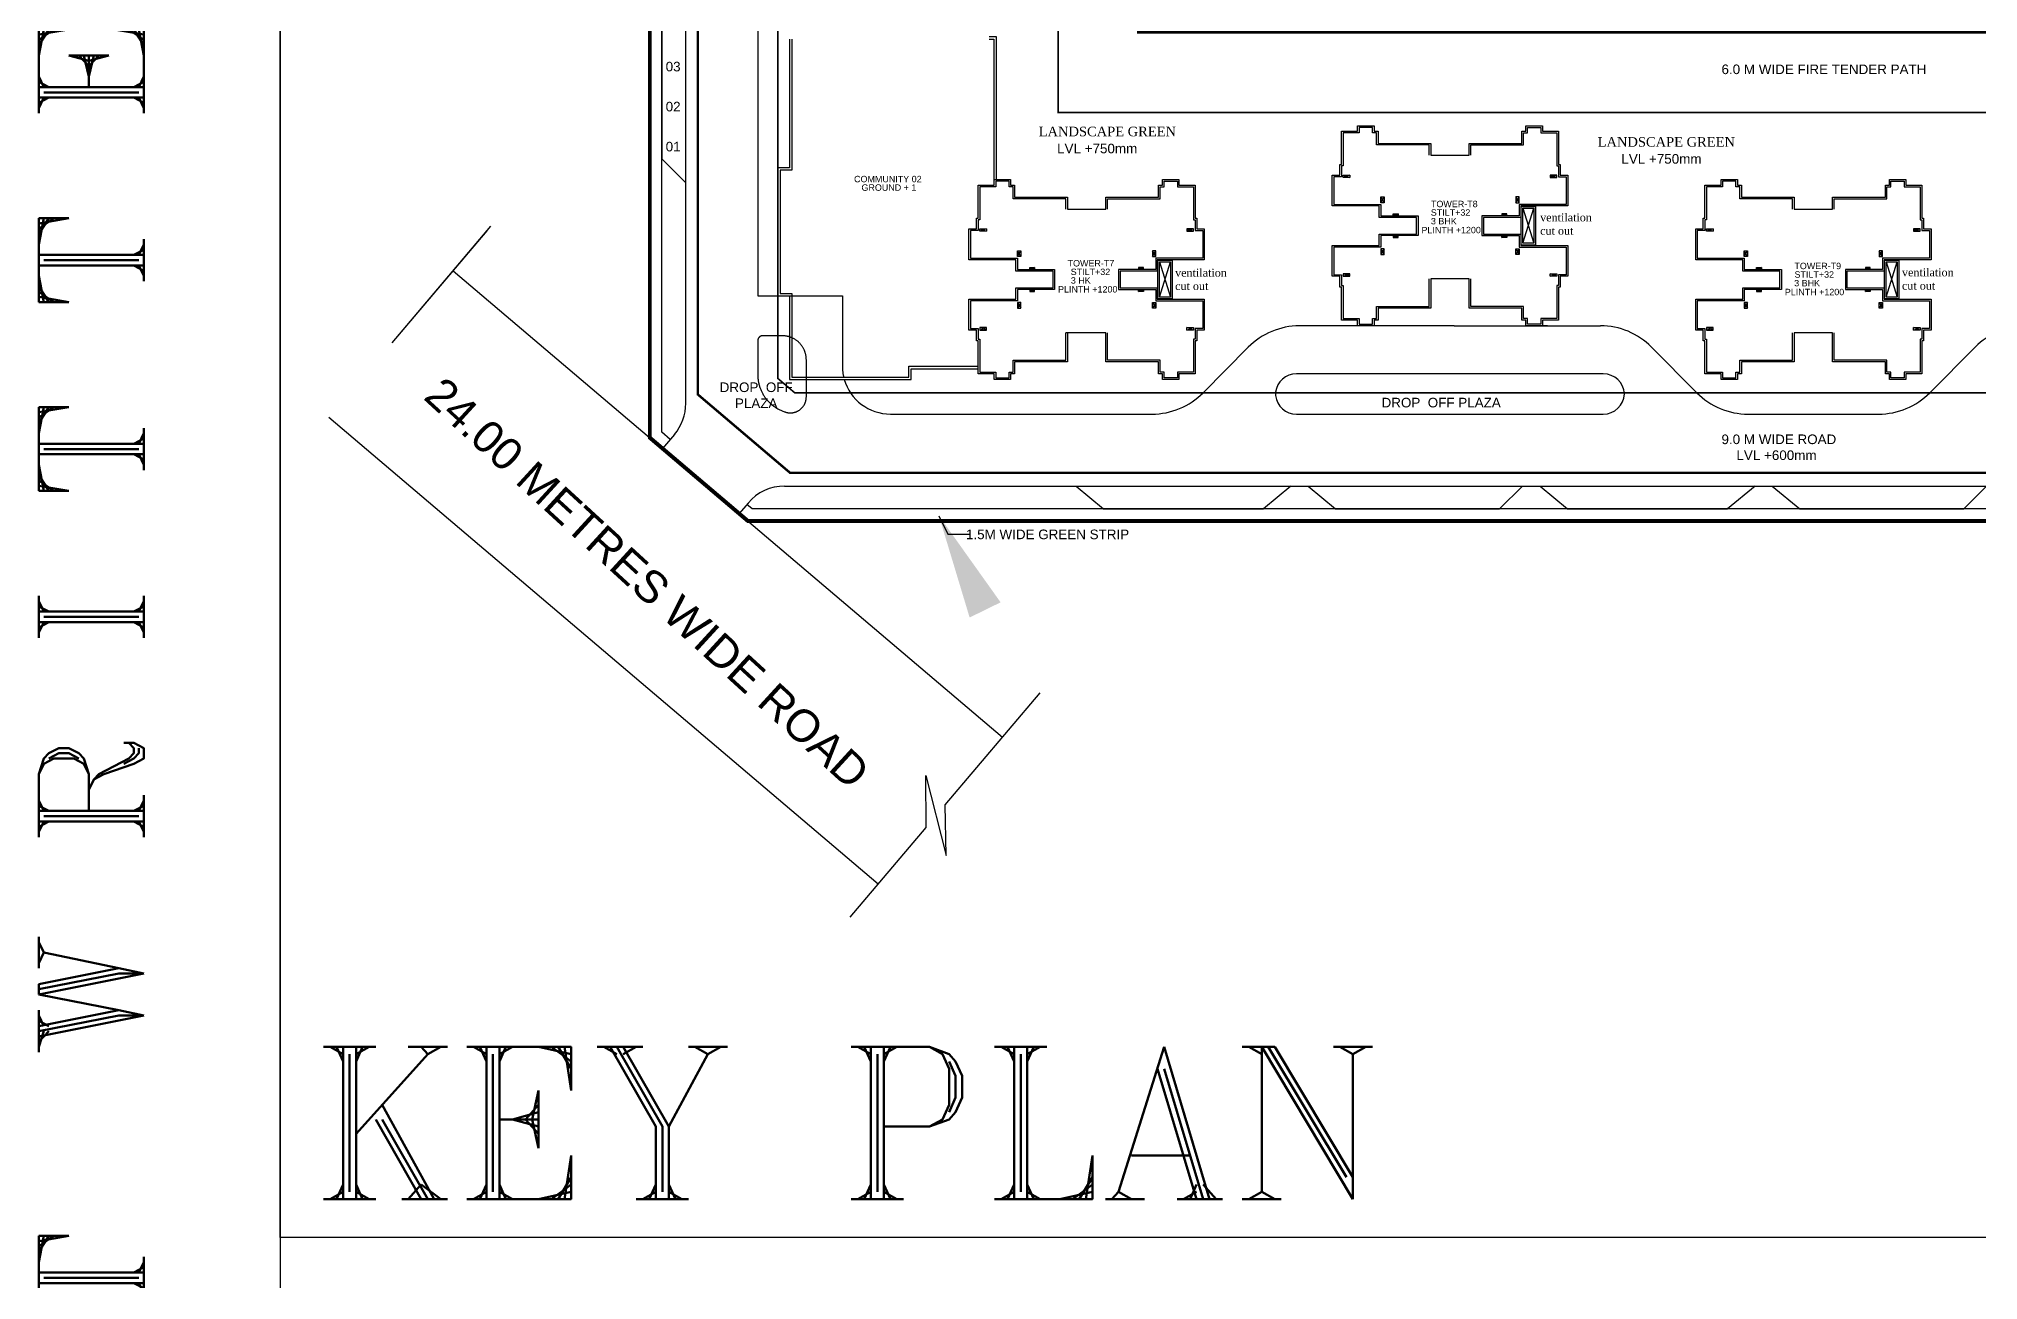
# Model space of a CAD drawing. Header units: millimetres. Extents: x 2061841 to 105821645, y -77612 to 48520811.
# Drawn here: x 105585211 to 105590757, y 48453872 to 48457421 of the extents above; entities that cross this region are included whole.
import ezdxf
from ezdxf.enums import TextEntityAlignment as Align

# ---------------------------------------------------------------- set-up
doc = ezdxf.new("R2010")
doc.units = ezdxf.units.MM
doc.header["$LTSCALE"] = 10
doc.header["$MEASUREMENT"] = 0
for name, pattern in [('CENTER', [2, 1.25, -0.25, 0.25, -0.25]), ('DASHDOT', [1, 0.5, -0.25, 0, -0.25]), ('DASHED', [0.75, 0.5, -0.25]), ('HIDDEN', [0.375, 0.25, -0.125])]:
    doc.linetypes.add(name, pattern=pattern)
for name, color, linetype in [('AC-GRND', 1, 'Continuous'), ('AC-ROAD', 4, 'Continuous'), ('BORDER', 5, 'Continuous'), ('S-OPENING', 6, 'Continuous'), ('SHEET-TEXT', 7, 'Continuous')]:
    doc.layers.add(name, color=color, linetype=linetype)
doc.layers.add('TEXT', color=2, linetype='Continuous', lineweight=25)
doc.layers.add('TEXT 3', color=1, linetype='Continuous', lineweight=18)
doc.styles.add('ARIAL', font='arial.ttf')
doc.styles.add('Century', font='swiss.ttf')
doc.styles.add('DIM', font='arial.ttf')
doc.styles.add('RT', font='romant.shx', dxfattribs={"height": 250})
doc.styles.add('Times', font='times.ttf')
doc.dimstyles.new('Dim-0300', dxfattribs={"dimscale": 300, "dimtxt": 1.5, "dimasz": 1, "dimexe": 0.75, "dimexo": 0.5, "dimgap": 0.75, "dimtad": 1, "dimdec": 0, "dimzin": 1, "dimdsep": 46, "dimtxsty": 'DIM', "dimblk": 'ARCHTICK', "dimcen": 2, "dimdle": 0.75, "dimclrd": 54, "dimclre": 54, "dimclrt": 256, "dimazin": 2, "dimtfac": 1, "dimtdec": 0, "dimtix": 1, "dimtmove": 0, "dimatfit": 3, "dimfxl": 1, "dimlwd": -1, "dimlwe": -1, "dimarcsym": 0})

# ---------------------------------------------------------------- blocks, each defined once
blk = doc.blocks.new('_ArchTick')
at = {"color": 0, "linetype": 'ByBlock', "const_width": 0.15}
blk.add_lwpolyline([(-0.5, -0.5), (0.5, 0.5)], dxfattribs=at)
blk = doc.blocks.new('A$C82ecaa04')
at = {"layer": 'AC-GRND', "color": 2, "linetype": 'HIDDEN', "ltscale": 5}
blk.add_lwpolyline([(225330, -295735), (47713, -295734), (36173, -285933), (36173, -51647)], dxfattribs=at)
blk = doc.blocks.new('TOWER-A TYPICAL FLOOR FRAMING PLAN N')
at = {"layer": 'AC-ROAD'}
for p, q in [((102824357.2, 48555435.5, 101.1), (102824357.2, 48555067.1, 101.1)), ((102824364.1, 48555435.5, 101.1), (102824364.1, 48555060.2, 101.1)), ((102824323.7, 48555067.1, 101.1), (102824323.7, 48554701.4, 101.1)), ((102824357.2, 48555067.1, 101.1), (102824323.7, 48555067.1, 101.1)), ((102824364.1, 48555060.2, 101.1), (102824330.6, 48555060.2, 101.1)), ((102824330.6, 48555060.2, 101.1), (102824330.6, 48554708.2, 101.1)), ((102824330.6, 48554708.2, 101.1), (102824364.1, 48554708.2, 101.1)), ((102824364.1, 48554708.2, 101.1), (102824364.1, 48554468.7, 101.1)), ((102824323.7, 48554701.4, 101.1), (102824357.2, 48554701.4, 101.1)), ((102824357.2, 48554701.4, 101.1), (102824357.2, 48554461.8, 101.1)), ((102824698.6, 48554468.7, 101.1), (102824698.6, 48554499.6, 101.1)), ((102824698.6, 48554499.6, 101.1), (102824895.7, 48554499.6, 101.1)), ((102824705.4, 48554461.8, 101.1), (102824705.4, 48554492.7, 101.1)), ((102824705.4, 48554492.7, 101.1), (102824895.7, 48554492.7, 101.1)), ((102824357.2, 48554461.8, 101.1), (102824705.4, 48554461.8, 101.1)), ((102824364.1, 48554468.7, 101.1), (102824698.6, 48554468.7, 101.1))]:
    blk.add_line(p, q, dxfattribs=at)
at = {"layer": 'AC-ROAD', "elevation": 101.1}
for points in [[(102824928.6, 48555442.4), (102824948.6, 48555442.4), (102824948.6, 48555034.8)], [(102824928.6, 48555435.5), (102824941.8, 48555435.5), (102824941.8, 48555034.8)]]:
    blk.add_lwpolyline(points, dxfattribs=at)
at = {"layer": 'BORDER', "color": 5}
blk.add_line((102822901.1, 48562374.5, 101.1), (102822901.1, 48502974.5, 101.1), dxfattribs=at)
at = {"layer": 'BORDER', "color": 5, "elevation": 101.1}
blk.add_lwpolyline([(102822900.6, 48561107.5), (102834400.6, 48561107.5), (102834400.6, 48552009), (102822900.6, 48552009)], close=True, dxfattribs=at)
at = {"layer": 'SHEET-TEXT', "color": 8}
for p, q in [((102824060.9, 48554393.6, 101.1), (102824060.9, 48559512.4, 101.1)), ((102823992.3, 48555562.1, 101.1), (102823992.3, 48555093, 101.1)), ((102824266.8, 48555557.9, 101.1), (102824266.8, 48554701.4, 101.1)), ((102824060.9, 48555024.3, 101.1), (102823992.3, 48555093, 101.1)), ((102824266.8, 48554701.4, 101.1), (102824357.2, 48554701.4, 101.1)), ((102826258.4, 48554615.5, 101.1), (102825815.7, 48554615.3, 101.1)), ((102826258.4, 48554615.5, 101.1), (102826676.6, 48554615.5, 101.1)), ((102825669.5, 48554554.4, 101.1), (102825540.2, 48554424, 101.1)), ((102826822.8, 48554554.6, 101.1), (102826952.5, 48554423.9, 101.1)), ((102827618.5, 48554423.9, 101.1), (102827748.2, 48554554.6, 101.1)), ((102824645.8, 48554363, 101.1), (102825393.9, 48554363, 101.1)), ((102827098.7, 48554363, 101.1), (102827217.2, 48554363, 101.1)), ((102827217.2, 48554363, 101.1), (102827472.3, 48554363, 101.1)), ((102824028.3, 48554304.7, 101.1), (102823994.2, 48554264.7, 101.1)), ((102823994.2, 48554264.7, 101.1), (102824213.4, 48554078.6, 101.1)), ((102824343.5, 48554157.1, 101.1), (102825177.5, 48554157.1, 101.1)), ((102825177.5, 48554157.1, 101.1), (102825255.7, 48554091.8, 101.1)), ((102825177.5, 48554157.1, 101.1), (102828446, 48554157.1, 101.1)), ((102825791.6, 48554157.1, 101.1), (102825713.4, 48554091.8, 101.1)), ((102825791.6, 48554157.1, 101.1), (102825841.1, 48554157.1, 101.1)), ((102825841.1, 48554157.1, 101.1), (102825919.3, 48554091.8, 101.1)), ((102826453.6, 48554157.1, 101.1), (102826388.4, 48554091.8, 101.1)), ((102826453.6, 48554157.1, 101.1), (102826504.6, 48554157.1, 101.1)), ((102826504.6, 48554157.1, 101.1), (102826582.9, 48554091.8, 101.1)), ((102827118.8, 48554157.1, 101.1), (102827040.5, 48554091.8, 101.1)), ((102827118.8, 48554157.1, 101.1), (102827168.2, 48554157.1, 101.1)), ((102827168.2, 48554157.1, 101.1), (102827246.5, 48554091.8, 101.1)), ((102827780.8, 48554157.1, 101.1), (102827715.6, 48554091.8, 101.1)), ((102824238.9, 48554108.6, 101.1), (102824213.4, 48554078.6, 101.1)), ((102825255.7, 48554091.8, 101.1), (102825713.4, 48554091.8, 101.1)), ((102825919.3, 48554091.8, 101.1), (102826388.4, 48554091.8, 101.1)), ((102826582.9, 48554091.8, 101.1), (102827040.5, 48554091.8, 101.1)), ((102827246.5, 48554091.8, 101.1), (102827715.6, 48554091.8, 101.1))]:
    blk.add_line(p, q, dxfattribs=at)
at = {"layer": 'SHEET-TEXT', "ltscale": 50}
for p, q in [((102825940.7, 48555046.2, 101.1), (102825959.8, 48555039.3, 101.1)), ((102825959.8, 48555046.2, 101.1), (102825940.7, 48555039.3, 101.1)), ((102826552.1, 48555046.2, 101.1), (102826533, 48555039.3, 101.1)), ((102826533, 48555046.2, 101.1), (102826552.1, 48555039.3, 101.1)), ((102826058, 48554967.2, 101.1), (102826048.8, 48554983.8, 101.1)), ((102826048.8, 48554967.2, 101.1), (102826058, 48554983.8, 101.1)), ((102826434.8, 48554967.2, 101.1), (102826444, 48554983.8, 101.1)), ((102826444, 48554967.2, 101.1), (102826434.8, 48554983.8, 101.1)), ((102826083.9, 48554935.7, 101.1), (102826097.7, 48554931.1, 101.1)), ((102826097.7, 48554935.7, 101.1), (102826083.9, 48554931.1, 101.1)), ((102826408.9, 48554935.7, 101.1), (102826395.1, 48554931.1, 101.1)), ((102826395.1, 48554935.7, 101.1), (102826408.9, 48554931.1, 101.1)), ((102824901.4, 48554892.5, 101.1), (102824920.5, 48554885.7, 101.1)), ((102824920.5, 48554892.5, 101.1), (102824901.4, 48554885.7, 101.1)), ((102825512.8, 48554892.5, 101.1), (102825493.7, 48554885.7, 101.1)), ((102825493.7, 48554892.5, 101.1), (102825512.8, 48554885.7, 101.1)), ((102826980, 48554892.5, 101.1), (102826999.1, 48554885.7, 101.1)), ((102826999.1, 48554892.5, 101.1), (102826980, 48554885.7, 101.1)), ((102827591.4, 48554892.5, 101.1), (102827572.3, 48554885.7, 101.1)), ((102827572.3, 48554892.5, 101.1), (102827591.4, 48554885.7, 101.1)), ((102825018.6, 48554813.6, 101.1), (102825009.5, 48554830.2, 101.1)), ((102825009.5, 48554813.6, 101.1), (102825018.6, 48554830.2, 101.1)), ((102825395.5, 48554813.6, 101.1), (102825404.7, 48554830.2, 101.1)), ((102825404.7, 48554813.6, 101.1), (102825395.5, 48554830.2, 101.1)), ((102826058, 48554835.9, 101.1), (102826048.8, 48554819.3, 101.1)), ((102826048.8, 48554835.9, 101.1), (102826058, 48554819.3, 101.1)), ((102826083.9, 48554867.5, 101.1), (102826097.7, 48554872.1, 101.1)), ((102826097.7, 48554867.5, 101.1), (102826083.9, 48554872.1, 101.1)), ((102826408.9, 48554867.5, 101.1), (102826395.1, 48554872.1, 101.1)), ((102826395.1, 48554867.5, 101.1), (102826408.9, 48554872.1, 101.1)), ((102826434.8, 48554835.9, 101.1), (102826444, 48554819.3, 101.1)), ((102826444, 48554835.9, 101.1), (102826434.8, 48554819.3, 101.1)), ((102827097.3, 48554813.6, 101.1), (102827088.1, 48554830.2, 101.1)), ((102827088.1, 48554813.6, 101.1), (102827097.3, 48554830.2, 101.1)), ((102827474.2, 48554813.6, 101.1), (102827483.3, 48554830.2, 101.1)), ((102827483.3, 48554813.6, 101.1), (102827474.2, 48554830.2, 101.1)), ((102825044.6, 48554782, 101.1), (102825058.3, 48554777.4, 101.1)), ((102825058.3, 48554782, 101.1), (102825044.6, 48554777.4, 101.1)), ((102825369.5, 48554782, 101.1), (102825355.8, 48554777.4, 101.1)), ((102825355.8, 48554782, 101.1), (102825369.5, 48554777.4, 101.1)), ((102825940.7, 48554757, 101.1), (102825959.8, 48554763.8, 101.1)), ((102825959.8, 48554757, 101.1), (102825940.7, 48554763.8, 101.1)), ((102826552.1, 48554757, 101.1), (102826533, 48554763.8, 101.1)), ((102826533, 48554757, 101.1), (102826552.1, 48554763.8, 101.1)), ((102827123.3, 48554782, 101.1), (102827137, 48554777.4, 101.1)), ((102827137, 48554782, 101.1), (102827123.3, 48554777.4, 101.1)), ((102827448.2, 48554782, 101.1), (102827434.5, 48554777.4, 101.1)), ((102827434.5, 48554782, 101.1), (102827448.2, 48554777.4, 101.1)), ((102825044.6, 48554713.8, 101.1), (102825058.3, 48554718.4, 101.1)), ((102825058.3, 48554713.8, 101.1), (102825044.6, 48554718.4, 101.1)), ((102825369.5, 48554713.8, 101.1), (102825355.8, 48554718.4, 101.1)), ((102825355.8, 48554713.8, 101.1), (102825369.5, 48554718.4, 101.1)), ((102827123.3, 48554713.8, 101.1), (102827137, 48554718.4, 101.1)), ((102827137, 48554713.8, 101.1), (102827123.3, 48554718.4, 101.1)), ((102827448.2, 48554713.8, 101.1), (102827434.5, 48554718.4, 101.1)), ((102827434.5, 48554713.8, 101.1), (102827448.2, 48554718.4, 101.1)), ((102825018.6, 48554682.2, 101.1), (102825009.5, 48554665.6, 101.1)), ((102825009.5, 48554682.2, 101.1), (102825018.6, 48554665.6, 101.1)), ((102825395.5, 48554682.2, 101.1), (102825404.7, 48554665.6, 101.1)), ((102825404.7, 48554682.2, 101.1), (102825395.5, 48554665.6, 101.1)), ((102827097.3, 48554682.2, 101.1), (102827088.1, 48554665.6, 101.1)), ((102827088.1, 48554682.2, 101.1), (102827097.3, 48554665.6, 101.1)), ((102827474.2, 48554682.2, 101.1), (102827483.3, 48554665.6, 101.1)), ((102827483.3, 48554682.2, 101.1), (102827474.2, 48554665.6, 101.1)), ((102824901.4, 48554603.3, 101.1), (102824920.5, 48554610.2, 101.1)), ((102824920.5, 48554603.3, 101.1), (102824901.4, 48554610.2, 101.1)), ((102825512.8, 48554603.3, 101.1), (102825493.7, 48554610.2, 101.1)), ((102825493.7, 48554603.3, 101.1), (102825512.8, 48554610.2, 101.1)), ((102826980, 48554603.3, 101.1), (102826999.1, 48554610.2, 101.1)), ((102826999.1, 48554603.3, 101.1), (102826980, 48554610.2, 101.1)), ((102827591.4, 48554603.3, 101.1), (102827572.3, 48554610.2, 101.1)), ((102827572.3, 48554603.3, 101.1), (102827591.4, 48554610.2, 101.1))]:
    blk.add_line(p, q, dxfattribs=at)
at = {"layer": 'SHEET-TEXT'}
for p, q in [((102826455, 48554851.3, 101.1), (102826486, 48554951.5, 101.1)), ((102826455, 48554951.5, 101.1), (102826486, 48554851.3, 101.1)), ((102823220.5, 48554566.3, 101.1), (102823492.3, 48554887.2, 101.1)), ((102823231.7, 48554579.4, 101.1), (102823503.5, 48554900.4, 101.1)), ((102825415.7, 48554697.6, 101.1), (102825446.6, 48554797.9, 101.1)), ((102825415.7, 48554797.9, 101.1), (102825446.6, 48554697.6, 101.1)), ((102827494.3, 48554697.6, 101.1), (102827525.3, 48554797.9, 101.1)), ((102827494.3, 48554797.9, 101.1), (102827525.3, 48554697.6, 101.1)), ((102826525.6, 48554615.5, 101.1), (102826510.7, 48554615.5, 101.1)), ((102824802.7, 48553245.4, 101.1), (102825074.5, 48553566.4, 101.1)), ((102824530.8, 48552924.4, 101.1), (102824748.4, 48553181.3, 101.1))]:
    blk.add_line(p, q, dxfattribs=at)
at = {"layer": 'SHEET-TEXT', "ltscale": 51}
blk.add_line((102823395.7, 48554773.1, 101.1), (102824966.5, 48553438.9, 101.1), dxfattribs=at)
at = {"layer": 'SHEET-TEXT', "color": 8, "linetype": 'DASHED', "ltscale": 50}
for p, q in [((102824357.2, 48554701.4, 101.1), (102824508.5, 48554701.4, 101.1)), ((102824508.5, 48554701.4, 101.1), (102824508.5, 48554500.3, 101.1))]:
    blk.add_line(p, q, dxfattribs=at)
at = {"layer": 'SHEET-TEXT', "linetype": 'CENTER', "ltscale": 3, "const_width": 11.4, "elevation": 101.1}
blk.add_lwpolyline([(102828560.9, 48554057.5), (102824238.2, 48554057.5), (102823957.9, 48554295.5), (102823957.9, 48559581), (102823267.5, 48559581), (102823267.5, 48560961.9), (102824610, 48560961.9), (102824610, 48559581), (102825604.5, 48559581), (102826437, 48559581.1), (102827026.6, 48559063.5), (102827026.6, 48558929.6), (102826760.3, 48558929.5)], dxfattribs=at)
at = {"layer": 'SHEET-TEXT', "color": 8, "elevation": 101.1}
blk.add_lwpolyline([(102824016.5, 48554290.8), (102823992.3, 48554311.4), (102823992.3, 48559615.4), (102823301.8, 48559615.4), (102823301.8, 48560927.6), (102824018.6, 48560927.6), (102824575.7, 48560438.5), (102824575.7, 48559546.7), (102825591.6, 48559546.7), (102826723.7, 48558552.9), (102826723.7, 48556853.6), (102825457.9, 48556853.6), (102825457.9, 48555557.5), (102828526.5, 48555557.5), (102828526.5, 48555519.1), (102830060.9, 48555519.1), (102830060.9, 48555404.1), (102830556.7, 48555404.1), (102830736.3, 48555245.2), (102830226.4, 48554130.2), (102828526.6, 48554130.2), (102828526.6, 48554091.8), (102824250.8, 48554091.8), (102824235.6, 48554104.7)], dxfattribs=at)
at = {"layer": 'SHEET-TEXT', "color": 8, "linetype": 'DASHDOT', "ltscale": 5, "const_width": 6.86, "elevation": 101.1}
blk.add_lwpolyline([(102829957.9, 48555416.2), (102828423.6, 48555416.2), (102828423.6, 48555454.5), (102825355, 48555454.5), (102825355, 48556956.6), (102826620.8, 48556956.6), (102826620.8, 48558445.4), (102825483.5, 48559443.8), (102824472.7, 48559443.8), (102824472.7, 48560331), (102823910.4, 48560824.6), (102823404.8, 48560824.6), (102823404.8, 48559718.3), (102824095.2, 48559718.3), (102824095.2, 48554419.1), (102824359.3, 48554194.8), (102828423.6, 48554194.8), (102828423.6, 48554233.2), (102830160.1, 48554233.2), (102830610.9, 48555218.6), (102830517.7, 48555301.1), (102829957.9, 48555301.1)], close=True, dxfattribs=at)
at = {"layer": 'SHEET-TEXT', "color": 8, "linetype": 'HIDDEN', "ltscale": 10, "const_width": 4.58, "elevation": 101.1}
blk.add_lwpolyline([(102826391.9, 48558402.6), (102826391.9, 48557185.4), (102825126.1, 48557185.4), (102825126.1, 48555225.7), (102828194.8, 48555225.7), (102828194.8, 48555187.3), (102829729.1, 48555187.3), (102829729.1, 48555072.3), (102830292.3, 48555072.3), (102830013.3, 48554462), (102828194.8, 48554462), (102828194.8, 48554423.6), (102824372.7, 48554423.6), (102824324.1, 48554464.9), (102824324.1, 48559214.9), (102825466.6, 48559214.9)], close=True, dxfattribs=at)
at = {"layer": 'SHEET-TEXT', "ltscale": 0.5, "elevation": 101.1}
for points in [[(102826191.5, 48555102.9), (102826301.3, 48555102.9), (102826301.3, 48555137.1), (102826452.2, 48555137.1), (102826452.2, 48555171.5), (102826463.7, 48555171.5), (102826463.7, 48555187.5), (102826510.6, 48555187.5), (102826510.6, 48555171.5), (102826556.7, 48555171.5), (102826556.7, 48555077.1), (102826561.3, 48555077.1), (102826561.3, 48555046.1), (102826583, 48555046.1), (102826583, 48554958.1), (102826448.6, 48554958.1), (102826448.6, 48554925.4), (102826342.5, 48554925.4), (102826342.5, 48554901.6), (102826342.5, 48554877.8), (102826448.6, 48554877.8), (102826448.6, 48554845.1), (102826583, 48554845.1), (102826583, 48554757.1), (102826561.3, 48554757.1), (102826561.3, 48554726.1), (102826556.7, 48554726.1), (102826556.7, 48554631.7), (102826510.6, 48554631.7), (102826510.6, 48554615.7), (102826463.7, 48554615.7), (102826463.7, 48554631.7), (102826452.2, 48554631.7), (102826452.2, 48554666), (102826301.3, 48554666), (102826301.3, 48554749.4), (102826191.5, 48554749.4), (102826191.5, 48554666), (102826040.6, 48554666), (102826040.6, 48554631.7), (102826029.1, 48554631.7), (102826029.1, 48554615.7), (102825982.2, 48554615.7), (102825982.2, 48554631.7), (102825936.1, 48554631.7), (102825936.1, 48554726.1), (102825931.5, 48554726.1), (102825931.5, 48554757.1), (102825909.8, 48554757.1), (102825909.8, 48554845.1), (102826044.2, 48554845.1), (102826044.2, 48554877.8), (102826150.3, 48554877.8), (102826150.3, 48554901.6), (102826150.3, 48554925.4), (102826044.2, 48554925.4), (102826044.2, 48554958.1), (102825909.8, 48554958.1), (102825909.8, 48555046.1), (102825931.5, 48555046.1), (102825931.5, 48555077.1), (102825936.1, 48555077.1), (102825936.1, 48555171.5), (102825982.2, 48555171.5), (102825982.2, 48555187.5), (102826029.1, 48555187.5), (102826029.1, 48555171.5), (102826040.6, 48555171.5), (102826040.6, 48555137.1), (102826191.5, 48555137.1)], [(102827230.8, 48554595.7), (102827230.8, 48554512.3), (102827079.9, 48554512.3), (102827079.9, 48554478), (102827068.5, 48554478), (102827068.5, 48554462), (102827021.5, 48554462), (102827021.5, 48554478), (102826975.4, 48554478), (102826975.4, 48554572.4), (102826970.9, 48554572.4), (102826970.9, 48554603.4), (102826949.1, 48554603.4), (102826949.1, 48554691.4), (102827083.6, 48554691.4), (102827083.6, 48554724.1), (102827189.6, 48554724.1), (102827189.6, 48554747.9), (102827189.6, 48554771.7), (102827083.6, 48554771.7), (102827083.6, 48554804.4), (102826949.1, 48554804.4), (102826949.1, 48554892.4), (102826970.9, 48554892.4), (102826970.9, 48554923.4), (102826975.4, 48554923.4), (102826975.4, 48555017.8), (102827021.5, 48555017.8), (102827021.5, 48555033.8), (102827068.5, 48555033.8), (102827068.5, 48555017.8), (102827079.9, 48555017.8), (102827079.9, 48554983.5), (102827230.8, 48554983.5), (102827230.8, 48554949.3), (102827340.6, 48554949.3), (102827340.6, 48554983.5), (102827491.5, 48554983.5), (102827491.5, 48555017.8), (102827503, 48555017.8), (102827503, 48555033.8), (102827549.9, 48555033.8), (102827549.9, 48555017.8), (102827596, 48555017.8), (102827596, 48554923.4), (102827600.6, 48554923.4), (102827600.6, 48554892.4), (102827622.3, 48554892.4), (102827622.3, 48554804.4), (102827487.9, 48554804.4), (102827487.9, 48554771.7), (102827381.8, 48554771.7), (102827381.8, 48554747.9), (102827381.8, 48554724.1), (102827487.9, 48554724.1), (102827487.9, 48554691.4), (102827622.3, 48554691.4), (102827622.3, 48554603.4), (102827600.6, 48554603.4), (102827600.6, 48554572.4), (102827596, 48554572.4), (102827596, 48554478), (102827549.9, 48554478), (102827549.9, 48554462), (102827503, 48554462), (102827503, 48554478), (102827491.5, 48554478), (102827491.5, 48554512.3), (102827340.6, 48554512.3), (102827340.6, 48554595.7)]]:
    blk.add_lwpolyline(points, close=True, dxfattribs=at)
for points in [[(102826186.9, 48555102.9), (102826186.9, 48555132.6), (102826036, 48555132.6), (102826036, 48555166.9), (102826024.6, 48555166.9), (102826024.6, 48555182.9), (102825986.8, 48555182.9), (102825986.8, 48555166.9), (102825940.7, 48555166.9), (102825940.7, 48555072.5), (102825936.1, 48555072.5), (102825936.1, 48555041.5), (102825914.4, 48555041.5), (102825914.4, 48554962.7), (102826048.8, 48554962.7), (102826048.8, 48554929.9), (102826154.9, 48554929.9), (102826154.9, 48554901.6), (102826154.9, 48554873.2), (102826048.8, 48554873.2), (102826048.8, 48554840.5), (102825914.4, 48554840.5), (102825914.4, 48554761.6), (102825936.1, 48554761.6), (102825936.1, 48554730.6), (102825940.7, 48554730.6), (102825940.7, 48554636.3), (102825986.8, 48554636.3), (102825986.8, 48554620.2), (102826024.6, 48554620.2), (102826024.6, 48554636.3), (102826036, 48554636.3), (102826036, 48554670.6), (102826186.9, 48554670.6), (102826186.9, 48554749.4)], [(102826305.9, 48555102.9), (102826305.9, 48555132.6), (102826456.8, 48555132.6), (102826456.8, 48555166.9), (102826468.2, 48555166.9), (102826468.2, 48555182.9), (102826506, 48555182.9), (102826506, 48555166.9), (102826552.1, 48555166.9), (102826552.1, 48555072.5), (102826556.7, 48555072.5), (102826556.7, 48555041.5), (102826578.4, 48555041.5), (102826578.4, 48554962.7), (102826444, 48554962.7), (102826444, 48554929.9), (102826337.9, 48554929.9), (102826337.9, 48554901.6), (102826337.9, 48554873.2), (102826444, 48554873.2), (102826444, 48554840.5), (102826578.4, 48554840.5), (102826578.4, 48554761.6), (102826556.7, 48554761.6), (102826556.7, 48554730.6), (102826552.1, 48554730.6), (102826552.1, 48554636.3), (102826506, 48554636.3), (102826506, 48554620.2), (102826468.2, 48554620.2), (102826468.2, 48554636.3), (102826456.8, 48554636.3), (102826456.8, 48554670.6), (102826305.9, 48554670.6), (102826305.9, 48554749.4)], [(102825152.2, 48554595.7), (102825152.2, 48554512.3), (102825001.3, 48554512.3), (102825001.3, 48554478), (102824989.8, 48554478), (102824989.8, 48554462), (102824942.9, 48554462), (102824942.9, 48554478), (102824896.8, 48554478), (102824896.8, 48554572.4), (102824892.2, 48554572.4), (102824892.2, 48554603.4), (102824870.5, 48554603.4), (102824870.5, 48554691.4), (102825004.9, 48554691.4), (102825004.9, 48554724.1), (102825111, 48554724.1), (102825111, 48554747.9), (102825111, 48554771.7), (102825004.9, 48554771.7), (102825004.9, 48554804.4), (102824870.5, 48554804.4), (102824870.5, 48554892.4), (102824892.2, 48554892.4), (102824892.2, 48554923.4), (102824896.8, 48554923.4), (102824896.8, 48555017.8), (102824942.9, 48555017.8), (102824942.9, 48555033.8), (102824989.8, 48555033.8), (102824989.8, 48555017.8), (102825001.3, 48555017.8), (102825001.3, 48554983.5), (102825152.2, 48554983.5), (102825152.2, 48554949.3), (102825262, 48554949.3), (102825262, 48554983.5), (102825412.9, 48554983.5), (102825412.9, 48555017.8), (102825424.4, 48555017.8), (102825424.4, 48555033.8), (102825471.3, 48555033.8), (102825471.3, 48555017.8), (102825517.4, 48555017.8), (102825517.4, 48554923.4), (102825521.9, 48554923.4), (102825521.9, 48554892.4), (102825543.7, 48554892.4), (102825543.7, 48554804.4), (102825409.3, 48554804.4), (102825409.3, 48554771.7), (102825303.2, 48554771.7), (102825303.2, 48554747.9), (102825303.2, 48554724.1), (102825409.3, 48554724.1), (102825409.3, 48554691.4), (102825543.7, 48554691.4), (102825543.7, 48554603.4), (102825521.9, 48554603.4), (102825521.9, 48554572.4), (102825517.4, 48554572.4), (102825517.4, 48554478), (102825471.3, 48554478), (102825471.3, 48554462), (102825424.4, 48554462), (102825424.4, 48554478), (102825412.9, 48554478), (102825412.9, 48554512.3), (102825262, 48554512.3), (102825262, 48554595.7), (102825147.6, 48554595.7)], [(102825147.6, 48554949.3), (102825147.6, 48554978.9), (102824996.7, 48554978.9), (102824996.7, 48555013.2), (102824985.2, 48555013.2), (102824985.2, 48555029.2), (102824947.5, 48555029.2), (102824947.5, 48555013.2), (102824901.4, 48555013.2), (102824901.4, 48554918.8), (102824896.8, 48554918.8), (102824896.8, 48554887.8), (102824875.1, 48554887.8), (102824875.1, 48554809), (102825009.5, 48554809), (102825009.5, 48554776.3), (102825115.6, 48554776.3), (102825115.6, 48554747.9), (102825115.6, 48554719.5), (102825009.5, 48554719.5), (102825009.5, 48554686.8), (102824875.1, 48554686.8), (102824875.1, 48554608), (102824896.8, 48554608), (102824896.8, 48554577), (102824901.4, 48554577), (102824901.4, 48554482.6), (102824947.5, 48554482.6), (102824947.5, 48554466.6), (102824985.2, 48554466.6), (102824985.2, 48554482.6), (102824996.7, 48554482.6), (102824996.7, 48554516.9), (102825147.6, 48554516.9), (102825147.6, 48554595.7)], [(102825266.6, 48554949.3), (102825266.6, 48554978.9), (102825417.5, 48554978.9), (102825417.5, 48555013.2), (102825428.9, 48555013.2), (102825428.9, 48555029.2), (102825466.7, 48555029.2), (102825466.7, 48555013.2), (102825512.8, 48555013.2), (102825512.8, 48554918.8), (102825517.4, 48554918.8), (102825517.4, 48554887.8), (102825539.1, 48554887.8), (102825539.1, 48554809), (102825404.7, 48554809), (102825404.7, 48554776.3), (102825298.6, 48554776.3), (102825298.6, 48554747.9), (102825298.6, 48554719.5), (102825404.7, 48554719.5), (102825404.7, 48554686.8), (102825539.1, 48554686.8), (102825539.1, 48554608), (102825517.4, 48554608), (102825517.4, 48554577), (102825512.8, 48554577), (102825512.8, 48554482.6), (102825466.7, 48554482.6), (102825466.7, 48554466.6), (102825428.9, 48554466.6), (102825428.9, 48554482.6), (102825417.5, 48554482.6), (102825417.5, 48554516.9), (102825266.6, 48554516.9), (102825266.6, 48554595.7)], [(102827226.2, 48554949.3), (102827226.2, 48554978.9), (102827075.3, 48554978.9), (102827075.3, 48555013.2), (102827063.9, 48555013.2), (102827063.9, 48555029.2), (102827026.1, 48555029.2), (102827026.1, 48555013.2), (102826980, 48555013.2), (102826980, 48554918.8), (102826975.4, 48554918.8), (102826975.4, 48554887.8), (102826953.7, 48554887.8), (102826953.7, 48554809), (102827088.1, 48554809), (102827088.1, 48554776.3), (102827194.2, 48554776.3), (102827194.2, 48554747.9), (102827194.2, 48554719.5), (102827088.1, 48554719.5), (102827088.1, 48554686.8), (102826953.7, 48554686.8), (102826953.7, 48554608), (102826975.4, 48554608), (102826975.4, 48554577), (102826980, 48554577), (102826980, 48554482.6), (102827026.1, 48554482.6), (102827026.1, 48554466.6), (102827063.9, 48554466.6), (102827063.9, 48554482.6), (102827075.3, 48554482.6), (102827075.3, 48554516.9), (102827226.2, 48554516.9), (102827226.2, 48554595.7)], [(102827345.2, 48554949.3), (102827345.2, 48554978.9), (102827496.1, 48554978.9), (102827496.1, 48555013.2), (102827507.6, 48555013.2), (102827507.6, 48555029.2), (102827545.3, 48555029.2), (102827545.3, 48555013.2), (102827591.4, 48555013.2), (102827591.4, 48554918.8), (102827596, 48554918.8), (102827596, 48554887.8), (102827617.7, 48554887.8), (102827617.7, 48554809), (102827483.3, 48554809), (102827483.3, 48554776.3), (102827377.3, 48554776.3), (102827377.3, 48554747.9), (102827377.3, 48554719.5), (102827483.3, 48554719.5), (102827483.3, 48554686.8), (102827617.7, 48554686.8), (102827617.7, 48554608), (102827596, 48554608), (102827596, 48554577), (102827591.4, 48554577), (102827591.4, 48554482.6), (102827545.3, 48554482.6), (102827545.3, 48554466.6), (102827507.6, 48554466.6), (102827507.6, 48554482.6), (102827496.1, 48554482.6), (102827496.1, 48554516.9), (102827345.2, 48554516.9), (102827345.2, 48554595.7)]]:
    blk.add_lwpolyline(points, dxfattribs=at)
at = {"layer": 'SHEET-TEXT', "ltscale": 50, "elevation": 101.1}
for points in [[(102825940.7, 48555046.2), (102825959.8, 48555046.2), (102825959.8, 48555039.3), (102825940.7, 48555039.3)], [(102826552.1, 48555046.2), (102826533, 48555046.2), (102826533, 48555039.3), (102826552.1, 48555039.3)], [(102826048.8, 48554983.8), (102826058, 48554983.8), (102826058, 48554967.2), (102826048.8, 48554967.2)], [(102826444, 48554983.8), (102826434.8, 48554983.8), (102826434.8, 48554967.2), (102826444, 48554967.2)], [(102826083.9, 48554935.7), (102826097.7, 48554935.7), (102826097.7, 48554931.1), (102826083.9, 48554931.1)], [(102826408.9, 48554935.7), (102826395.1, 48554935.7), (102826395.1, 48554931.1), (102826408.9, 48554931.1)], [(102824901.4, 48554892.5), (102824920.5, 48554892.5), (102824920.5, 48554885.7), (102824901.4, 48554885.7)], [(102825512.8, 48554892.5), (102825493.7, 48554892.5), (102825493.7, 48554885.7), (102825512.8, 48554885.7)], [(102826980, 48554892.5), (102826999.1, 48554892.5), (102826999.1, 48554885.7), (102826980, 48554885.7)], [(102827591.4, 48554892.5), (102827572.3, 48554892.5), (102827572.3, 48554885.7), (102827591.4, 48554885.7)], [(102825009.5, 48554830.2), (102825018.6, 48554830.2), (102825018.6, 48554813.6), (102825009.5, 48554813.6)], [(102825404.7, 48554830.2), (102825395.5, 48554830.2), (102825395.5, 48554813.6), (102825404.7, 48554813.6)], [(102826048.8, 48554819.3), (102826058, 48554819.3), (102826058, 48554835.9), (102826048.8, 48554835.9)], [(102826083.9, 48554867.5), (102826097.7, 48554867.5), (102826097.7, 48554872.1), (102826083.9, 48554872.1)], [(102826408.9, 48554867.5), (102826395.1, 48554867.5), (102826395.1, 48554872.1), (102826408.9, 48554872.1)], [(102826444, 48554819.3), (102826434.8, 48554819.3), (102826434.8, 48554835.9), (102826444, 48554835.9)], [(102827088.1, 48554830.2), (102827097.3, 48554830.2), (102827097.3, 48554813.6), (102827088.1, 48554813.6)], [(102827483.3, 48554830.2), (102827474.2, 48554830.2), (102827474.2, 48554813.6), (102827483.3, 48554813.6)], [(102825044.6, 48554782), (102825058.3, 48554782), (102825058.3, 48554777.4), (102825044.6, 48554777.4)], [(102825369.5, 48554782), (102825355.8, 48554782), (102825355.8, 48554777.4), (102825369.5, 48554777.4)], [(102825940.7, 48554757), (102825959.8, 48554757), (102825959.8, 48554763.8), (102825940.7, 48554763.8)], [(102826552.1, 48554757), (102826533, 48554757), (102826533, 48554763.8), (102826552.1, 48554763.8)], [(102827123.3, 48554782), (102827137, 48554782), (102827137, 48554777.4), (102827123.3, 48554777.4)], [(102827448.2, 48554782), (102827434.5, 48554782), (102827434.5, 48554777.4), (102827448.2, 48554777.4)], [(102825044.6, 48554713.8), (102825058.3, 48554713.8), (102825058.3, 48554718.4), (102825044.6, 48554718.4)], [(102825369.5, 48554713.8), (102825355.8, 48554713.8), (102825355.8, 48554718.4), (102825369.5, 48554718.4)], [(102827123.3, 48554713.8), (102827137, 48554713.8), (102827137, 48554718.4), (102827123.3, 48554718.4)], [(102827448.2, 48554713.8), (102827434.5, 48554713.8), (102827434.5, 48554718.4), (102827448.2, 48554718.4)], [(102825009.5, 48554665.6), (102825018.6, 48554665.6), (102825018.6, 48554682.2), (102825009.5, 48554682.2)], [(102825404.7, 48554665.6), (102825395.5, 48554665.6), (102825395.5, 48554682.2), (102825404.7, 48554682.2)], [(102827088.1, 48554665.6), (102827097.3, 48554665.6), (102827097.3, 48554682.2), (102827088.1, 48554682.2)], [(102827483.3, 48554665.6), (102827474.2, 48554665.6), (102827474.2, 48554682.2), (102827483.3, 48554682.2)], [(102824901.4, 48554603.3), (102824920.5, 48554603.3), (102824920.5, 48554610.2), (102824901.4, 48554610.2)], [(102825512.8, 48554603.3), (102825493.7, 48554603.3), (102825493.7, 48554610.2), (102825512.8, 48554610.2)], [(102826980, 48554603.3), (102826999.1, 48554603.3), (102826999.1, 48554610.2), (102826980, 48554610.2)], [(102827591.4, 48554603.3), (102827572.3, 48554603.3), (102827572.3, 48554610.2), (102827591.4, 48554610.2)]]:
    blk.add_lwpolyline(points, close=True, dxfattribs=at)
at = {"layer": 'SHEET-TEXT', "elevation": 101.1}
for points in [[(102826449.7, 48554846), (102826449.7, 48554956.8), (102826491.2, 48554956.8), (102826491.2, 48554846)], [(102826455, 48554851.3), (102826455, 48554951.5), (102826486, 48554951.5), (102826486, 48554851.3)], [(102825410.4, 48554692.4), (102825410.4, 48554803.1), (102825451.9, 48554803.1), (102825451.9, 48554692.4)], [(102825415.7, 48554697.6), (102825415.7, 48554797.9), (102825446.6, 48554797.9), (102825446.6, 48554697.6)], [(102827489, 48554692.4), (102827489, 48554803.1), (102827530.5, 48554803.1), (102827530.5, 48554692.4)], [(102827494.3, 48554697.6), (102827494.3, 48554797.9), (102827525.3, 48554797.9), (102827525.3, 48554697.6)]]:
    blk.add_lwpolyline(points, close=True, dxfattribs=at)
at = {"layer": 'SHEET-TEXT', "color": 8, "linetype": 'DASHED', "ltscale": 50, "elevation": 101.1}
blk.add_lwpolyline([(102824405.5, 48554518.3, 0.414214), (102824336.9, 48554586.9), (102824280.6, 48554586.9, 0.414214), (102824266.8, 48554573.2), (102824266.8, 48554486.1, 0.345322), (102824343.3, 48554369.5, 0.526684), (102824405.5, 48554412.2)], format="xyb", close=True, dxfattribs=at)
at = {"layer": 'SHEET-TEXT', "color": 8, "elevation": 101.1}
blk.add_lwpolyline([(102825747.4, 48554425.5), (102825747.4, 48554415.7, 0.376388), (102825807.5, 48554363), (102826684.8, 48554363, 0.399646), (102826745.4, 48554420.6, 0.399646), (102826684.8, 48554478.2), (102825807.5, 48554478.2, 0.376388)], format="xyb", close=True, dxfattribs=at)
at = {"layer": 'SHEET-TEXT', "ltscale": 51, "elevation": 101.1}
blk.add_lwpolyline([(102824611.2, 48553019.3), (102823040.2, 48554353.4)], dxfattribs=at)
at = {"layer": 'SHEET-TEXT', "elevation": 101.1}
blk.add_lwpolyline([(102824748.4, 48553181.3), (102824747.3, 48553329.4), (102824805.4, 48553100.5), (102824802.7, 48553245.4)], dxfattribs=at)
at = {"layer": 'SHEET-TEXT', "color": 8}
for centre, radius, start, end in [((102825815.8, 48554409.4, 101.1), 205.9, 90.022, 135.2502), ((102826676.6, 48554409.6, 101.1), 205.9, 44.7719, 90), ((102827894.4, 48554409.6, 101.1), 205.9, 90, 135.2281), ((102824645.8, 48554500.3, 101.1), 137.3, 196.2617, 270), ((102823923.6, 48554393.6, 101.1), 137.3, 319.6567, 0), ((102825393.9, 48554568.9, 101.1), 205.9, 270, 315.2502), ((102827098.7, 48554568.9, 101.1), 205.9, 224.7719, 270), ((102827472.3, 48554568.9, 101.1), 205.9, 270, 315.2281), ((102824343.5, 48554019.8, 101.1), 137.3, 90, 139.6567)]:
    blk.add_arc(centre, radius, start, end, dxfattribs=at)
at = {"layer": 'SHEET-TEXT', "color": 8, "linetype": 'DASHED', "ltscale": 50}
blk.add_arc((102824645.8, 48554500.3, 101.1), 137.3, 180, 193.2985, dxfattribs=at)
at = {"layer": 'SHEET-TEXT', "xscale": 0.0228823837028751, "yscale": 0.0228823837028751, "zscale": 0.0228823837028751}
blk.add_blockref('A$C82ecaa04', (102823267.5, 48560961.9, 101.1), dxfattribs=at)
at = {"layer": 'SHEET-TEXT'}
for s, height, style, p in [('03', 27.46, 'Century', (102824003.2, 48555342.9, 101.1)), ('6.0 M WIDE FIRE TENDER PATH', 27.459, 'Century', (102827022.9, 48555335.1, 101.1)), ('02', 27.46, 'Century', (102824003.2, 48555228.5, 101.1)), ('LANDSCAPE GREEN', 27.459, 'Times', (102825070, 48555157.3, 101.1)), ('LANDSCAPE GREEN', 27.459, 'Times', (102826668.6, 48555127.5, 101.1)), ('01', 27.46, 'Century', (102824003.2, 48555114.1, 101.1)), ('LVL +750mm', 27.46, 'Century', (102825122.7, 48555108.7, 101.1)), ('LVL +750mm', 27.46, 'Century', (102826736.6, 48555079, 101.1)), ('COMMUNITY 02', 18.306, 'Century', (102824542, 48555025.9, 101.1)), ('GROUND + 1', 18.31, 'Century', (102824563.2, 48555001.5, 101.1)), ('TOWER-T8', 18.31, 'Century', (102826192, 48554954.6, 101.1)), ('STILT+32', 18.31, 'Century', (102826191.5, 48554930.2, 101.1)), ('PLINTH +1200', 18.306, 'Century', (102826164.8, 48554880.1, 101.1)), ('3 BHK', 18.31, 'Century', (102826191.8, 48554905.5, 101.1)), ('TOWER-T7', 18.31, 'Century', (102825152.7, 48554785.1, 101.1)), ('STILT+32', 18.31, 'Century', (102825161.6, 48554760.7, 101.1)), ('TOWER-T9', 18.31, 'Century', (102827231.4, 48554777.4, 101.1)), ('STILT+32', 18.31, 'Century', (102827231.8, 48554753, 101.1)), ('PLINTH +1200', 18.306, 'Century', (102825125.4, 48554710.6, 101.1)), ('3 HK', 18.31, 'Century', (102825162, 48554736, 101.1)), ('PLINTH +1200', 18.306, 'Century', (102827204.1, 48554702.9, 101.1)), ('3 BHK', 18.31, 'Century', (102827230.8, 48554728.3, 101.1)), ('9.0 M WIDE ROAD', 27.459, 'Century', (102827022.9, 48554277.2, 101.1)), ('LVL +600mm', 27.46, 'Century', (102827065.6, 48554231.7, 101.1))]:
    blk.add_text(s, height=height, dxfattribs=dict(at, style=style)).set_placement(p)
at = {"layer": 'SHEET-TEXT', "style": 'ARIAL'}
blk.add_text('24.00 METRES WIDE ROAD', height=91.53, rotation=317.4782, dxfattribs=at).set_placement((102823307.2, 48554408.3, 101.1))
at = {"layer": 'SHEET-TEXT', "attachment_point": 1}
for s, insert, char_height, width, style in [('ventilation cut out', (102826504.3, 48554936.9, 101.1), 22.882, 155.916, 'Times'), ('ventilation cut out', (102825460.3, 48554778.8, 101.1), 22.882, 155.916, 'Times'), ('ventilation cut out', (102827539, 48554779.8, 101.1), 22.882, 155.916, 'Times'), ('\\pxqc;DROP  OFF PLAZA', (102824156, 48554453.5, 101.1), 27.459, 212.103, 'Century'), ('\\pxqc;DROP  OFF PLAZA', (102826011.6, 48554409.6, 101.1), 27.459, 419.144, 'Century'), ('\\pxqc;1.5M WIDE GREEN STRIP', (102824821.3, 48554032.8, 101.1), 27.459, 548.198, 'Century')]:
    blk.add_mtext(s, dxfattribs=dict(at, insert=insert, char_height=char_height, width=width, style=style))
at = {"layer": 'TEXT', "color": 1, "style": 'RT', "width": 0.939798}
blk.add_text('T H I S   D R A W I N G   I S   P R O P E R T Y   O F   V I N T E C H   C O N S U L T A N T S  A N D  S H A L L  N O T  B E  R E P R O D U C E D  O R  U S E D  W I T H O U T  W R I T T E N  P E R M I S S I O N.', height=299.999, rotation=90, dxfattribs=at).set_placement((102822510.3, 48503095.8, 101.1), (102822510.3, 48561927, 101.1), align=Align.FIT)
at = {"layer": 'TEXT 3', "color": 1, "style": 'RT'}
blk.add_text('KEY PLAN', height=434.78, dxfattribs=at).set_placement((102822987.5, 48552118.7, 101.1))
at = {"layer": 'SHEET-TEXT', "color": 8}
blk.add_leader([(102824784.7, 48554072.4, 101.1), (102824810.6, 48554019.6, 101.1), (102824871.5, 48554019.6, 101.1)], dimstyle='Dim-0300', override={"dimgap": 0.75, "dimtad": 0}, dxfattribs=at)

msp = doc.modelspace()

# ---------------------------------------------------------------- block references
at = {"layer": 'S-OPENING'}
msp.add_blockref('TOWER-A TYPICAL FLOOR FRAMING PLAN N', (2763000.3, -98014.7), dxfattribs=at)

doc.saveas('drawing.dxf')
